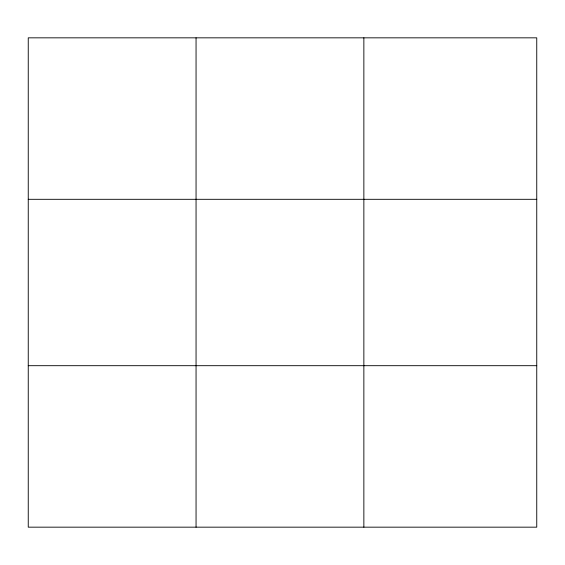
<?xml version="1.0" encoding="UTF-8"?>
<svg xmlns="http://www.w3.org/2000/svg" width="565" height="565" viewBox="0 0 565 565"><rect width="100%" height="100%" fill="white"/><g stroke="black" fill="none" stroke-linecap="round" stroke-linejoin="round"><path stroke-width="0.85" d="M196.055 527.166L196.055 37.834M363.86 527.166L363.86 37.834M536.75 365.689L536.75 527.166L28.25 527.166L28.25 37.834L536.75 37.834L536.75 365.689L28.25 365.689M28.25 199.311L536.75 199.311"/></g></svg>
